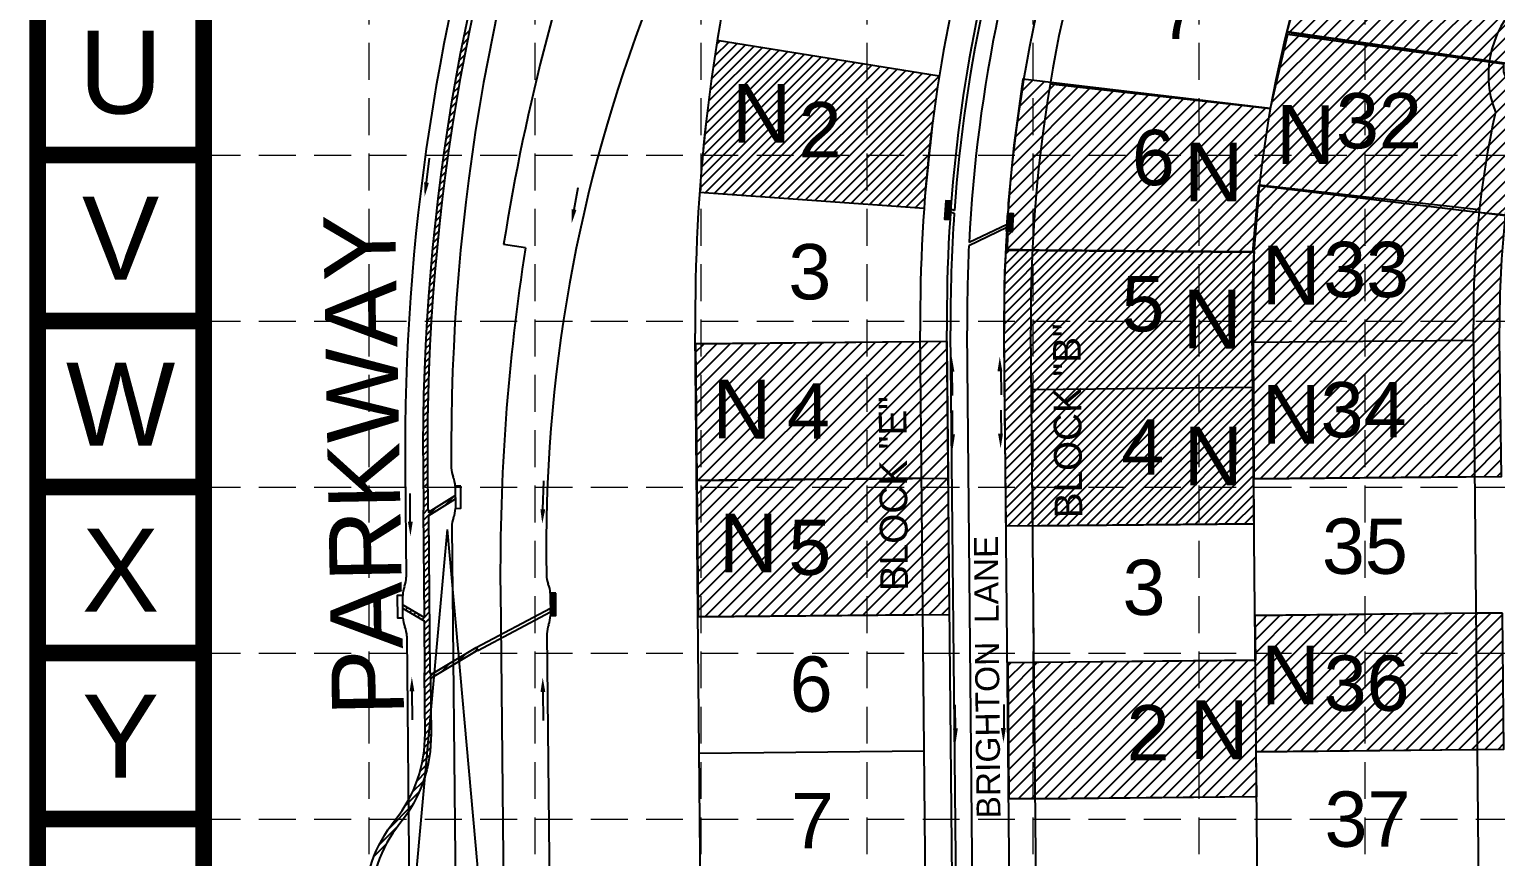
# Model space of a CAD drawing. Header units: inches. Extents: x 2468851 to 2474620, y 7110473 to 7114082.
# Drawn here: x 2468851 to 2469646, y 7111717 to 7112165 of the extents above; entities that cross this region are included whole.
import ezdxf
from ezdxf.enums import TextEntityAlignment as Align

# ---------------------------------------------------------------- set-up
doc = ezdxf.new("R2010")
doc.units = ezdxf.units.IN
doc.header["$MEASUREMENT"] = 0
doc.linetypes.add('HIDDEN', pattern=[0.375, 0.25, -0.125])
for name, color, linetype in [('AROW', 250, 'Continuous'), ('BASE', 7, 'Continuous'), ('BLOCKNO', 250, 'Continuous'), ('EXPVMT', 250, 'Continuous'), ('EXSTM', 250, 'Continuous'), ('FLOW', 250, 'Continuous'), ('GRID', 254, 'HIDDEN'), ('LOT', 250, 'Continuous'), ('LOTNO', 250, 'Continuous'), ('NARROW', 7, 'Continuous'), ('Newcastle homesites', 194, 'Continuous'), ('PVMT', 250, 'Continuous'), ('SODDED LOT', 2, 'Continuous'), ('SROW', 250, 'Continuous'), ('STM', 1, 'Continuous'), ('STRNAMES', 250, 'Continuous')]:
    doc.layers.add(name, color=color, linetype=linetype)
doc.styles.get("Standard").update_dxf_attribs({"font": 'ARIAL.TTF'})
pattern_1 = [(135, (2469969.21754, 7111311.09382), (-0.176776695, -0.176776695), [])]
pattern_2 = [(45, (0, 0), (-2.6516504294, 2.6516504294), [])]

# ---------------------------------------------------------------- blocks, each defined once
blk = doc.blocks.new('1DB')
at = {"layer": 'FLOW'}
for p, q in [((6.25, 13), (20.07, 13)), ((6.25, -13.5), (20.07, -13.5))]:
    blk.add_line(p, q, dxfattribs=at)
for points in [[(7.28, 11.68), (7.28, 14.32), (-0.62, 13)], [(7.28, -14.32), (7.28, -11.68), (-0.62, -13)]]:
    blk.add_solid(points, dxfattribs=at)
blk = doc.blocks.new('North Arrow')
at = {"layer": 'NARROW'}
for p, q in [((32.433, 3.058), (32.433, 4.631)), ((0, 0), (22.363, 2.002)), ((28.767, -2.092), (34.019, 2.32)), ((36.178, 2.333), (30.465, 2.333)), ((36.157, 2.32), (31.04, -2.092)), ((39.102, 0.007), (59.964, 2.109)), ((0, 0), (22.334, -2.022)), ((21.659, -0.048), (21.656, -0.048)), ((31.2, -0.048), (21.659, -0.048)), ((57.454, -0.048), (33.411, -0.048)), ((59.831, -2.142), (39.045, -0.008)), ((57.693, -0.027), (57.769, -0.013)), ((57.765, -0.05), (57.693, -0.027)), ((28.767, -2.092), (34.954, -2.092)), ((32.433, -4.262), (32.433, -2.801))]:
    blk.add_line(p, q, dxfattribs=at)
blk.add_lwpolyline([(22.365, -2.029), (22.586, -1.927, 0.091577), (22.866, -1.437, 0.048306), (23.034, -0.751), (23.074, -0.008), (23.014, 0.819, 0.048306), (22.866, 1.421, 0.091577), (22.586, 1.911), (22.365, 2.013), (22.144, 1.911, 0.091577), (21.863, 1.421, 0.048306), (21.715, 0.819), (21.656, -0.008), (21.715, -0.835, 0.048306), (21.863, -1.437, 0.091577), (22.144, -1.927)], format="xyb", close=True, dxfattribs=at)
for points in [[(57.456, -0.031), (57.44, 0.084, -0.066818), (57.675, 0.471, -0.03073), (58.009, 0.837), (58.522, 1.292), (59.073, 1.7, -0.03073), (59.5, 1.951, -0.066818), (59.928, 2.1), (60.037, 2.061)], [(60.037, 2.061), (60.053, 1.946, -0.066818), (59.818, 1.559, -0.03073), (59.434, 1.137), (58.971, 0.738), (58.42, 0.33, -0.03073), (57.993, 0.079, -0.036692), (57.762, -0.017)], [(57.456, -0.035), (57.44, -0.15, 0.066818), (57.675, -0.538, 0.03073), (58.009, -0.904), (58.522, -1.359), (59.073, -1.767, 0.03073), (59.5, -2.017, 0.066818), (59.928, -2.167), (60.037, -2.128)], [(60.037, -2.128), (60.053, -2.013, 0.066818), (59.818, -1.625, 0.03073), (59.434, -1.204), (58.971, -0.804), (58.42, -0.396, 0.03073), (57.993, -0.146, 0.036692), (57.762, -0.049)]]:
    blk.add_lwpolyline(points, format="xyb", dxfattribs=at)
for centre, start, end in [((30.465, 3.863), 178.8769, 270), ((34.954, -3.622), 358.8769, 90)]:
    blk.add_arc(centre, 1.53, start, end, dxfattribs=at)
for points in [[(23.019, 0.749), (21.855, 1.42), (22.868, 1.437), (22.145, 1.91)], [(22.868, 1.437), (22.145, 1.91), (22.586, 1.91), (22.355, 2.002)], [(31.046, -2.093), (36.152, 2.359), (28.747, -2.064), (34.013, 2.359)], [(59.447, 1.15), (59.003, 1.649), (59.617, 1.336), (59.276, 1.823)], [(59.617, 1.336), (59.276, 1.823), (59.81, 1.551), (59.493, 1.954)], [(59.81, 1.551), (59.493, 1.954), (59.931, 1.73), (59.695, 2.04)], [(59.931, 1.73), (59.695, 2.04), (60.053, 1.942), (59.931, 2.103)], [(60.053, 1.942), (59.931, 2.103), (60.036, 2.064)], [(23.065, -0.045), (21.716, 0.82), (23.019, 0.749), (21.855, 1.42)], [(58.029, 0.857), (58.518, 0.406), (58.26, 1.069), (58.73, 0.566)], [(58.26, 1.069), (58.73, 0.566), (58.518, 1.297), (59.049, 0.811)], [(58.518, 1.297), (59.049, 0.811), (58.696, 1.423), (59.261, 0.995)], [(59.264, 0.996), (58.694, 1.42), (59.447, 1.15), (59.003, 1.649)], [(23.027, -0.762), (21.67, -0.045), (23.065, -0.045), (21.716, 0.82)], [(57.444, 0.08), (57.695, -0.011), (57.498, 0.212), (57.771, -0.011)], [(57.45, -0.04), (57.689, -0.017), (57.444, 0.08), (57.695, -0.011)], [(57.498, 0.212), (57.771, -0.011), (57.6, 0.389), (57.94, 0.063)], [(57.6, 0.389), (57.94, 0.063), (57.682, 0.498), (58.07, 0.132)], [(57.682, 0.498), (58.07, 0.132), (57.838, 0.664), (58.295, 0.258)], [(57.838, 0.664), (58.295, 0.258), (58.029, 0.857), (58.518, 0.406)], [(22.868, -1.44), (21.725, -0.875), (23.027, -0.762), (21.67, -0.045)], [(22.578, -1.93), (21.863, -1.447), (22.868, -1.44), (21.725, -0.875)], [(57.437, -0.142), (57.689, -0.022), (57.45, -0.04), (57.689, -0.017)], [(57.457, -0.193), (57.695, -0.028), (57.437, -0.142), (57.689, -0.022)], [(57.526, -0.326), (57.764, -0.051), (57.457, -0.193), (57.695, -0.028)], [(57.634, -0.48), (57.901, -0.102), (57.526, -0.326), (57.764, -0.051)], [(57.784, -0.662), (58.091, -0.2), (57.634, -0.48), (57.901, -0.102)], [(57.975, -0.874), (58.336, -0.348), (57.784, -0.662), (58.091, -0.2)], [(58.241, -1.114), (58.614, -0.542), (57.975, -0.874), (58.336, -0.348)], [(58.614, -1.434), (58.927, -0.771), (58.241, -1.114), (58.614, -0.542)], [(58.914, -1.645), (59.2, -1.005), (58.614, -1.434), (58.927, -0.771)], [(22.363, -2.015), (22.145, -1.93), (22.578, -1.93), (21.863, -1.447)], [(59.118, -1.794), (59.57, -1.355), (58.918, -1.652), (59.2, -1.012)], [(59.348, -1.928), (59.813, -1.622), (59.118, -1.794), (59.57, -1.355)], [(59.537, -1.325), (59.414, -1.184), (59.208, -1.014)], [(59.583, -2.052), (59.928, -1.787), (59.348, -1.928), (59.813, -1.622)], [(59.783, -2.125), (60.046, -2.008), (59.583, -2.052), (59.928, -1.787)], [(59.923, -2.167), (60.038, -2.132), (59.783, -2.125), (60.046, -2.008)]]:
    blk.add_solid(points, dxfattribs=at)

msp = doc.modelspace()

# ---------------------------------------------------------------- hatches: boundary and pattern name
at = {"layer": 'SODDED LOT'}
h = msp.add_hatch(dxfattribs=at)
h.set_pattern_fill('ANSI31', color=256, scale=40, style=0)
edge = h.paths.add_edge_path()
edge.add_line((2471878.14, 7111617.81), (2471733.92, 7111616.99))
edge.add_line((2471733.92, 7111616.99), (2471734.18, 7111508.06))
edge.add_line((2471734.18, 7111508.06), (2471859.31, 7111508.34))
edge.add_arc((2471859.27, 7111527.78), 19.44, 270.12806, 365.83339)
edge.add_line((2471878.6, 7111529.75), (2471878.43, 7111615.84))
edge.add_line((2471878.43, 7111615.84), (2471878.14, 7111617.81))
h.paths.add_polyline_path([(2471515.94, 7111475.91), (2471516.13, 7111331.66), (2471426.75, 7111331.66), (2471425.57, 7111475.63)])
h.paths.add_polyline_path([(2471163.92, 7111825.55), (2471163.11, 7111970.3), (2471074.78, 7111968.28), (2471074.38, 7111826.35)])
h.paths.add_polyline_path([(2470983.7, 7111825.12), (2470983.24, 7111969.87), (2470894.17, 7111968.95), (2470894.63, 7111825.58)])
h.paths.add_polyline_path([(2470462.54, 7111834), (2470614.22, 7111834.65), (2470616.16, 7111789.71), (2470750.69, 7111790.68), (2470751.01, 7111702.42), (2470616.8, 7111702.42), (2470615.83, 7111759), (2470605.81, 7111757.38), (2470463.51, 7111758.67)])
h.paths.add_polyline_path([(2470113.06, 7111496.01), (2470072.97, 7111368.32), (2470108.65, 7111357.77), (2470153.2, 7111347.74), (2470207.79, 7111335.38), (2470236.95, 7111331.19), (2470298.11, 7111325.02), (2470314.47, 7111323.88), (2470322.8, 7111457.64), (2470251.12, 7111464.45), (2470181.78, 7111477.77)])
h.paths.add_polyline_path([(2469651.46, 7111700.86), (2469516.57, 7111699.32), (2469517.53, 7111609.54), (2469562.54, 7111591.28), (2469580.04, 7111585.32), (2469605.81, 7111578.2), (2469620.57, 7111574.84), (2469632.5, 7111573.42), (2469636.94, 7111573.89), (2469641.49, 7111575.41), (2469645.37, 7111578.15), (2469648.39, 7111581.55), (2469651.14, 7111586.66), (2469652.37, 7111591.68), (2469652.18, 7111601.14)])
edge = h.paths.add_edge_path()
edge.add_line((2470431.89, 7111667.04), (2470417.42, 7111666.88))
edge.add_line((2470417.42, 7111666.88), (2470297.6, 7111666.45))
edge.add_line((2470297.6, 7111666.45), (2470297.94, 7111491.19))
edge.add_line((2470297.94, 7111491.19), (2470338, 7111488.45))
edge.add_line((2470338, 7111488.45), (2470383.55, 7111487.7))
edge.add_line((2470383.55, 7111487.7), (2470414.18, 7111488.82))
edge.add_arc((2470413.48, 7111507.87), 19.06, 272.10373, 359.94651)
edge.add_line((2470432.54, 7111507.85), (2470431.94, 7111665.77))
edge.add_line((2470431.94, 7111665.77), (2470431.89, 7111667.04))
h.paths.add_polyline_path([(2470001.06, 7111707.22), (2470149.45, 7111666.19), (2470148.76, 7111841.57), (2470001.33, 7111840.86)])
edge = h.paths.add_edge_path()
edge.add_line((2469778.45, 7111705.57), (2469682.37, 7111705.53))
edge.add_line((2469682.37, 7111705.53), (2469683.62, 7111588.73))
edge.add_arc((2469701.77, 7111588.93), 18.15, 180.61337, 277.04407)
edge.add_line((2469703.99, 7111570.92), (2469779.71, 7111571.39))
edge.add_line((2469779.71, 7111571.39), (2469779.64, 7111586.31))
edge.add_line((2469779.64, 7111586.31), (2469778.45, 7111705.57))
h.paths.add_polyline_path([(2470015.75, 7112006.16), (2470015.99, 7111872), (2470095.33, 7111872.74), (2470094.59, 7112006.9), (2470099.29, 7112006.9), (2470098.86, 7112141.12), (2470021.38, 7112140.9), (2470020.72, 7112007.15)])
h.paths.add_polyline_path([(2469776.58, 7112005.55), (2469856.02, 7112005.8), (2469856.49, 7111871.77), (2469777.08, 7111871.31), (2469777.08, 7111885.96)])
edge = h.paths.add_edge_path()
edge.add_line((2469786.45, 7112005.92), (2469785.68, 7112140.02))
edge.add_line((2469785.68, 7112140.02), (2469713.34, 7112139.91))
edge.add_arc((2469713.38, 7112119.63), 20.27, 90.09298, 165.68572)
edge.add_arc((2470143.68, 7112009.84), 464.36, 165.68572, 180.53597)
edge.add_line((2469679.34, 7112005.49), (2469785.96, 7112005.86))
edge.add_line((2469785.96, 7112005.86), (2469786.45, 7112005.92))
h.paths.add_polyline_path([(2469649.6, 7111848.84), (2469635.2, 7111848.75), (2469515.35, 7111847.42), (2469515.62, 7111823.32), (2469381.31, 7111821.85), (2469381.93, 7111748.24), (2469396.3, 7111748.24), (2469516.28, 7111749.42), (2469516.06, 7111773.6), (2469650.36, 7111775)])
h.paths.add_polyline_path([(2469651.21, 7112064.55), (2469634.57, 7112066.16), (2469517.7, 7112080.49), (2469516.64, 7112069.09), (2469514.68, 7112044.74), (2469514.3, 7111995.84), (2469514.75, 7111921.62), (2469649.01, 7111922.88), (2469647.99, 7111997.16), (2469648.39, 7112022.09), (2469649.17, 7112040.78)])
h.paths.add_polyline_path([(2469348.37, 7111996.14), (2469333.8, 7111995.88), (2469211.95, 7111994.68), (2469213.43, 7111846.88), (2469349.74, 7111848.08)])
edge = h.paths.add_edge_path()
edge.add_line((2469730.73, 7112440.03), (2469731.15, 7112305.56))
edge.add_line((2469731.15, 7112305.56), (2469808.21, 7112305.54))
edge.add_line((2469808.21, 7112305.54), (2470037.38, 7112306.59))
edge.add_line((2470037.38, 7112306.59), (2470037.82, 7112172.28))
edge.add_line((2470037.82, 7112172.28), (2469741.34, 7112171.2))
edge.add_arc((2469741.22, 7112203.44), 32.23, 246.0227, 270.2078, ccw=False)
edge.add_arc((2469697.26, 7112140.01), 45.9, 47.75514, 171.38637)
edge.add_line((2469651.88, 7112146.88), (2469532.82, 7112163.94))
edge.add_line((2469532.82, 7112163.94), (2469542.24, 7112198.47))
edge.add_line((2469542.24, 7112198.47), (2469562.19, 7112256.01))
edge.add_line((2469562.19, 7112256.01), (2469579.94, 7112304.73))
edge.add_line((2469579.94, 7112304.73), (2469573.93, 7112305.1))
edge.add_line((2469573.93, 7112305.1), (2469573.43, 7112439.53))
edge.add_line((2469573.43, 7112439.53), (2469730.73, 7112440.03))
h.paths.add_polyline_path([(2470018.68, 7112606.6), (2470019.14, 7112472.29), (2470094.74, 7112472.83), (2470094.31, 7112486.95), (2470094.13, 7112606.77)])
h.paths.add_polyline_path([(2469792.37, 7112605.8), (2469792.71, 7112471.2), (2469716.66, 7112471.33), (2469716.66, 7112486.16), (2469716.53, 7112605.8)])
h.paths.add_polyline_path([(2470020.12, 7112140.9), (2470020.45, 7112006.75), (2469864, 7112006.19), (2469863.37, 7112140.41)])
h.paths.add_polyline_path([(2471074.5, 7112290.24), (2471164.61, 7112290.54), (2471163.96, 7112435.01), (2471074.15, 7112434.66)])
edge = h.paths.add_edge_path()
edge.add_line((2471343.8, 7111971.44), (2471344.7, 7112114.95))
edge.add_line((2471344.7, 7112114.95), (2471539.87, 7112116.18))
edge.add_arc((2471539.99, 7112097.82), 18.36, 0.66518, 90.36264, ccw=False)
edge.add_line((2471558.35, 7112098.03), (2471558.44, 7111971.6))
edge.add_line((2471558.44, 7111971.6), (2471343.8, 7111971.44))
h.paths.add_polyline_path([(2471733.95, 7111796.93), (2471589.88, 7111797.21), (2471589.6, 7111707.83), (2471733.95, 7111707.27)])
h.paths.add_polyline_path([(2471256.55, 7111650.5), (2471346.65, 7111651.4), (2471345.56, 7111795.58), (2471256.09, 7111794.88)])
h.paths.add_polyline_path([(2470896.14, 7111649.75), (2470986.24, 7111650.18), (2470985.81, 7111794.06), (2470895.5, 7111793.85)])
h.paths.add_polyline_path([(2471075.94, 7111650.02), (2471166.38, 7111650.42), (2471165.98, 7111506.4), (2471076.34, 7111505.2)])
edge = h.paths.add_edge_path()
edge.add_line((2470616.6, 7111503.76), (2470614.57, 7111613.54))
edge.add_line((2470614.57, 7111613.54), (2470751.96, 7111614.46))
edge.add_line((2470751.96, 7111614.46), (2470752.52, 7111524.23))
edge.add_arc((2470733.02, 7111524.11), 19.51, -88.49187, 0.35673, ccw=False)
edge.add_line((2470733.53, 7111504.61), (2470623.66, 7111504.15))
edge.add_line((2470623.66, 7111504.15), (2470616.6, 7111503.76))
h.paths.add_polyline_path([(2470463.61, 7111603.16), (2470613.04, 7111603.43), (2470612.86, 7111756.91), (2470462.93, 7111757.35)])
h.paths.add_polyline_path([(2469852.56, 7111706.18), (2469854.08, 7111571.62), (2469927.93, 7111571.62), (2469926.61, 7111705.99)])
edge = h.paths.add_edge_path()
edge.add_line((2470297.32, 7111740.55), (2470297.26, 7111841.96))
edge.add_line((2470297.26, 7111841.96), (2470411.86, 7111842.43))
edge.add_arc((2470411.94, 7111822.98), 19.45, 2.04806, 90.23599, ccw=False)
edge.add_line((2470431.37, 7111823.68), (2470431.8, 7111741.01))
edge.add_line((2470431.8, 7111741.01), (2470297.32, 7111740.55))
h.paths.add_polyline_path([(2470148.95, 7111841.35), (2470149.53, 7111666.08), (2470297.52, 7111666.62), (2470296.95, 7111841.9)])
h.paths.add_polyline_path([(2470001.09, 7111840.81), (2469926.23, 7111840.4), (2469926.77, 7111706.44), (2470001.47, 7111706.6)])
h.paths.add_polyline_path([(2469683.69, 7111706.18), (2469852.19, 7111706.18), (2469851.39, 7111840.13), (2469708.56, 7111840.13), (2469694.21, 7111838.66), (2469687.03, 7111833.81), (2469682.17, 7111824.5), (2469681.4, 7111811.11), (2469682.35, 7111706.12)])
h.paths.add_polyline_path([(2469381.01, 7112045.7), (2469514.27, 7112044.48), (2469517.52, 7112080.63), (2469651.2, 7112064.38), (2469658.51, 7112108.24), (2469658.51, 7112116.77), (2469656.48, 7112120.02), (2469653.23, 7112126.93), (2469652.82, 7112135.05), (2469650.38, 7112142.36), (2469650.38, 7112146.42), (2469532.96, 7112162.67), (2469523.62, 7112122.46), (2469389.54, 7112138.3), (2469384.67, 7112102.56), (2469381.42, 7112070.88)])
h.paths.add_polyline_path([(2470183.62, 7112307.12), (2470258.33, 7112308.1), (2470258, 7112441.02), (2470182.97, 7112441.02)])
h.paths.add_polyline_path([(2470033.71, 7112306.58), (2470108.63, 7112307.6), (2470107.61, 7112441.33), (2470033.02, 7112440.99)])
h.paths.add_polyline_path([(2469731.5, 7112305.73), (2469808.52, 7112305.95), (2469807.86, 7112440.37), (2469731.08, 7112440.06)])
h.paths.add_polyline_path([(2469437.23, 7112304.73), (2469573.71, 7112305.3), (2469572.86, 7112439.76), (2469497.13, 7112438.91), (2469488.66, 7112437.5), (2469481.59, 7112432.69), (2469477.35, 7112427.05), (2469474.24, 7112416.03)])
h.paths.add_polyline_path([(2470320.44, 7112607.52), (2470321.11, 7112473.23), (2470245.46, 7112472.87), (2470245.08, 7112607.02)])
h.paths.add_polyline_path([(2470177.76, 7112007.29), (2470416.4, 7112007.94), (2470430.92, 7112007.8), (2470430.5, 7112122.83), (2470430.45, 7112123.93), (2470430.28, 7112125.48), (2470430.04, 7112126.7), (2470429.95, 7112127.17), (2470429.65, 7112128.23), (2470429.51, 7112128.71), (2470428.96, 7112130.17), (2470428.29, 7112131.61), (2470427.44, 7112133.03), (2470426.6, 7112134.28), (2470425.56, 7112135.6), (2470424.51, 7112136.68), (2470423.41, 7112137.67), (2470421.96, 7112138.8), (2470420.8, 7112139.55), (2470419.24, 7112140.4), (2470417.84, 7112141.02), (2470416.4, 7112141.53), (2470415.05, 7112141.89), (2470413.14, 7112142.22), (2470411.73, 7112142.37), (2470177.16, 7112141.43)])
h.paths.add_polyline_path([(2470605.08, 7112373.61), (2470460.62, 7112373.35), (2470460.51, 7112450.56), (2470529.82, 7112450.15), (2470604.97, 7112450.55)])
at = {"layer": 'SODDED LOT', "linetype": 'Continuous'}
h = msp.add_hatch(dxfattribs=at)
h.set_pattern_fill('ANSI31', color=256, scale=30, style=0)
h.set_pattern_definition(pattern_2)
h.paths.add_polyline_path([(2469214.29, 7112077.13), (2469222.77, 7112076.44), (2469336.15, 7112068.27), (2469342.73, 7112131.18), (2469344.33, 7112139.98), (2469223.97, 7112159.24), (2469220.16, 7112134.04)])
h = msp.add_hatch(dxfattribs=at)
h.set_pattern_fill('ANSI31', color=256, scale=30, style=0)
h.set_pattern_definition(pattern_2)
h.paths.add_polyline_path([(2469514.87, 7111897.32), (2469380.48, 7111895.98), (2469379.61, 7111973.97), (2469379.27, 7112000.56), (2469379.54, 7112025.1), (2469379.66, 7112033.82), (2469380.35, 7112046.25), (2469398.33, 7112045.85), (2469514.92, 7112044.87), (2469514.13, 7112033.55), (2469514.07, 7112004.3), (2469514.79, 7111897.41)])
edge = h.paths.add_edge_path(flags=16)
edge.add_line((2469394.84, 7111896.16), (2469514.84, 7111897.32))
at = {"layer": 'STM'}
h = msp.add_hatch(dxfattribs=at)
h.set_pattern_fill('ANSI31', color=5, scale=2, angle=90, style=0)
h.set_pattern_definition(pattern_1)
h.paths.add_polyline_path([(2469349.99, 7112062.25), (2469350.7, 7112072.22), (2469347.71, 7112072.43), (2469347, 7112062.46)])
h = msp.add_hatch(dxfattribs=at)
h.set_pattern_fill('ANSI31', color=5, scale=2, angle=90, style=0)
h.set_pattern_definition(pattern_1)
h.paths.add_polyline_path([(2469380.65, 7112055.78), (2469381.31, 7112065.76), (2469384.3, 7112065.56), (2469383.64, 7112055.58)])
h = msp.add_hatch(dxfattribs=at)
h.set_pattern_fill('ANSI31', color=5, scale=2, style=0)
h.set_pattern_definition([(45, (2467954.68205, 7111135.87366), (-0.176776695, 0.176776695), [])])
h.paths.add_polyline_path([(2469136.15, 7111859.6), (2469133.15, 7111859.57), (2469133.26, 7111847.58), (2469136.26, 7111847.6)])

# ---------------------------------------------------------------- linework, layer by layer
at = {"layer": 'AROW', "color": 7}
for p, q in [((2469214.73, 7111698.77), (2469211.83, 7112000.51)), ((2469517.46, 7111624.63), (2469513.81, 7112003.42))]:
    msp.add_line(p, q, dxfattribs=at)
for radius, start in [(645.01, 159.16349), (947.01, 166.42217)]:
    msp.add_arc((2470158.79, 7112009.64), radius, start, 180.55207, dxfattribs=at)
at = {"layer": 'BASE', "const_width": 9}
for points in [[(2468855.16, 7110477.19), (2474615.16, 7110477.19), (2474615.16, 7114077.19), (2468855.16, 7114077.19)], [(2468945.16, 7110567.19), (2474525.16, 7110567.19), (2474525.16, 7113987.19), (2468945.16, 7113987.19)]]:
    msp.add_lwpolyline(points, close=True, dxfattribs=at)
for points in [[(2468945.16, 7112097.19), (2468855.16, 7112097.19)], [(2468945.16, 7112007.19), (2468855.16, 7112007.19)], [(2468945.16, 7111917.19), (2468855.16, 7111917.19)], [(2468945.16, 7111827.19), (2468855.16, 7111827.19)], [(2468945.16, 7111737.19), (2468855.16, 7111737.19)]]:
    msp.add_lwpolyline(points, dxfattribs=at)
at = {"layer": 'EXPVMT', "color": 7}
for p, q in [((2469054.5, 7111927.33), (2469055.07, 7111868.36)), ((2469079.81, 7111895.6), (2469085.52, 7111305.24)), ((2469055.38, 7111836.36), (2469060.52, 7111305.24))]:
    msp.add_line(p, q, dxfattribs=at)
at = {"layer": 'EXPVMT', "color": 5}
for points in [[(2469084.6, 7111917.65), (2469081.6, 7111917.62), (2469081.71, 7111905.62), (2469084.71, 7111905.65)], [(2469053.17, 7111858.34), (2469050.17, 7111858.31), (2469050.29, 7111846.32), (2469053.29, 7111846.34)]]:
    msp.add_lwpolyline(points, close=True, dxfattribs=at)
at = {"layer": 'EXPVMT', "color": 7}
for centre, radius, start, end in [((2470204.45, 7111938.45), 1125, 159.16491, 180.55247), ((2470204.45, 7111938.45), 1150, 162.08602, 180.55402), ((2469092.5, 7111927.73), 13, 180.55247, 203.17388), ((2469068.6, 7111917.5), 13, 0.55402, 23.17388), ((2469068.72, 7111905.5), 13, 337.93415, 0.55402), ((2469092.81, 7111895.73), 13, 157.93415, 180.55402), ((2469066.17, 7111858.47), 13, 157.93415, 180.55402), ((2469042.07, 7111868.24), 13, 337.93415, 0.55402), ((2469066.29, 7111846.47), 13, 180.55402, 203.17388), ((2469042.38, 7111836.24), 13, 0.55402, 23.17388)]:
    msp.add_arc(centre, radius, start, end, dxfattribs=at)
at = {"layer": 'EXSTM', "color": 5}
for p, q in [((2469086.38, 7112161.64), (2469089.26, 7112164.51)), ((2469084.67, 7112152.85), (2469087.5, 7112155.69)), ((2469085.51, 7112157.24), (2469088.37, 7112160.09)), ((2469083.84, 7112148.49), (2469086.66, 7112151.31)), ((2469082.25, 7112139.83), (2469085.04, 7112142.62)), ((2469083.03, 7112144.15), (2469085.84, 7112146.96)), ((2469080.75, 7112131.25), (2469083.51, 7112134.01)), ((2469081.49, 7112135.53), (2469084.26, 7112138.31)), ((2469079.32, 7112122.76), (2469082.05, 7112125.49)), ((2469080.02, 7112127), (2469082.77, 7112129.74)), ((2469077.97, 7112114.34), (2469080.68, 7112117.04)), ((2469078.64, 7112118.54), (2469081.36, 7112121.26)), ((2469076.7, 7112106), (2469079.38, 7112108.67)), ((2469077.33, 7112110.16), (2469080.02, 7112112.85)), ((2469075.51, 7112097.73), (2469078.16, 7112100.38)), ((2469076.1, 7112101.85), (2469078.76, 7112104.52)), ((2469074.38, 7112089.53), (2469077, 7112092.16)), ((2469074.93, 7112093.62), (2469077.57, 7112096.26)), ((2469073.32, 7112081.4), (2469075.92, 7112084)), ((2469073.84, 7112085.46), (2469076.45, 7112088.07)), ((2469072.33, 7112073.34), (2469074.91, 7112075.92)), ((2469072.82, 7112077.37), (2469075.41, 7112079.95)), ((2469071.86, 7112069.34), (2469074.43, 7112071.9)), ((2469070.97, 7112061.38), (2469073.51, 7112063.92)), ((2469071.41, 7112065.35), (2469073.96, 7112067.9)), ((2469070.14, 7112053.48), (2469072.66, 7112056)), ((2469070.55, 7112057.42), (2469073.08, 7112059.95)), ((2469069.01, 7112041.74), (2469071.5, 7112044.23)), ((2469069.37, 7112045.64), (2469071.87, 7112048.14)), ((2469069.75, 7112049.55), (2469072.26, 7112052.06)), ((2469068.33, 7112033.99), (2469070.8, 7112036.46)), ((2469068.67, 7112037.86), (2469071.15, 7112040.34)), ((2469067.71, 7112026.3), (2469070.16, 7112028.75)), ((2469068.02, 7112030.14), (2469070.48, 7112032.6)), ((2469067.15, 7112018.66), (2469069.58, 7112021.09)), ((2469067.42, 7112022.47), (2469069.86, 7112024.91)), ((2469066.64, 7112011.08), (2469069.05, 7112013.49)), ((2469066.89, 7112014.87), (2469069.31, 7112017.29)), ((2469066.19, 7112003.56), (2469068.58, 7112005.95)), ((2469066.41, 7112007.31), (2469068.81, 7112009.72)), ((2469065.78, 7111996.08), (2469068.16, 7111998.46)), ((2469065.98, 7111999.81), (2469068.36, 7112002.2)), ((2469065.43, 7111988.66), (2469067.79, 7111991.02)), ((2469065.6, 7111992.36), (2469067.97, 7111994.73)), ((2469065.13, 7111981.29), (2469067.47, 7111983.63)), ((2469065.27, 7111984.97), (2469067.62, 7111987.32)), ((2469064.77, 7111970.32), (2469067.09, 7111972.64)), ((2469064.88, 7111973.97), (2469067.2, 7111976.29)), ((2469065, 7111977.62), (2469067.33, 7111979.95)), ((2469064.59, 7111963.07), (2469066.89, 7111965.37)), ((2469064.67, 7111966.69), (2469066.98, 7111969)), ((2469064.46, 7111955.87), (2469066.75, 7111958.15)), ((2469064.52, 7111959.46), (2469066.81, 7111961.76)), ((2469064.37, 7111948.71), (2469066.64, 7111950.98)), ((2469064.41, 7111952.28), (2469066.69, 7111954.56)), ((2469064.33, 7111941.6), (2469066.59, 7111943.85)), ((2469064.34, 7111945.15), (2469066.61, 7111947.41)), ((2469064.32, 7111938.06), (2469066.58, 7111940.31)), ((2469064.33, 7111934.53), (2469066.58, 7111936.77)), ((2469064.35, 7111931.01), (2469066.59, 7111933.25)), ((2469064.38, 7111927.5), (2469066.61, 7111929.73)), ((2469064.41, 7111924), (2469066.64, 7111926.23)), ((2469064.44, 7111920.5), (2469066.67, 7111922.73)), ((2469064.48, 7111917), (2469066.71, 7111919.23)), ((2469064.51, 7111913.5), (2469066.74, 7111915.72)), ((2469064.55, 7111909.99), (2469066.77, 7111912.22)), ((2469075.39, 7111906.7), (2469080.84, 7111912.14)), ((2469064.37, 7111902.74), (2469066.84, 7111905.22)), ((2469064.4, 7111899.24), (2469071.5, 7111906.34)), ((2469064.58, 7111906.49), (2469066.81, 7111908.72)), ((2469067.38, 7111901.75), (2469067.38, 7111901.72)), ((2469064.43, 7111895.74), (2469067.16, 7111898.46)), ((2469064.47, 7111892.24), (2469067.19, 7111894.96)), ((2469064.5, 7111888.74), (2469067.23, 7111891.46)), ((2469064.54, 7111885.23), (2469067.26, 7111887.96)), ((2469064.57, 7111881.73), (2469067.29, 7111884.46)), ((2469064.6, 7111878.23), (2469067.33, 7111880.96)), ((2469064.64, 7111874.73), (2469067.36, 7111877.45)), ((2469064.67, 7111871.23), (2469067.39, 7111873.95)), ((2469064.71, 7111867.73), (2469067.43, 7111870.45)), ((2469064.74, 7111864.22), (2469067.46, 7111866.95)), ((2469064.77, 7111860.72), (2469067.5, 7111863.45)), ((2469064.81, 7111857.22), (2469067.53, 7111859.95)), ((2469064.84, 7111853.72), (2469067.56, 7111856.44)), ((2469053.22, 7111852.71), (2469053.63, 7111853.12)), ((2469054.58, 7111850.53), (2469055.85, 7111851.81)), ((2469056.8, 7111849.21), (2469058.08, 7111850.49)), ((2469059.02, 7111847.9), (2469060.3, 7111849.17)), ((2469061.24, 7111846.58), (2469062.52, 7111847.86)), ((2469063.46, 7111845.27), (2469064.74, 7111846.54)), ((2469064.87, 7111850.22), (2469067.6, 7111852.94)), ((2469064.91, 7111846.72), (2469067.63, 7111849.44)), ((2469064.94, 7111843.21), (2469067.67, 7111845.94)), ((2469064.98, 7111839.71), (2469067.7, 7111842.44)), ((2469065.01, 7111836.21), (2469067.73, 7111838.93)), ((2469065.04, 7111832.71), (2469067.77, 7111835.43)), ((2469065.08, 7111829.21), (2469067.8, 7111831.93)), ((2469065.11, 7111825.71), (2469067.84, 7111828.43)), ((2469065.15, 7111822.2), (2469067.87, 7111824.93)), ((2469073.74, 7111816.65), (2469078.78, 7111821.7)), ((2469082.49, 7111821.87), (2469087.53, 7111826.92)), ((2469091.24, 7111827.09), (2469093.49, 7111829.34)), ((2469064.97, 7111814.95), (2469067.94, 7111817.92)), ((2469065, 7111811.45), (2469070.03, 7111816.48)), ((2469065.18, 7111818.7), (2469067.9, 7111821.43)), ((2469065.03, 7111807.95), (2469068.25, 7111811.17)), ((2469065.07, 7111804.45), (2469068.29, 7111807.67)), ((2469065.1, 7111800.95), (2469068.32, 7111804.17)), ((2469065.13, 7111797.45), (2469068.35, 7111800.66)), ((2469065.17, 7111793.94), (2469068.39, 7111797.16)), ((2469065.2, 7111790.44), (2469068.42, 7111793.66)), ((2469065.24, 7111786.94), (2469068.46, 7111790.16)), ((2469065.22, 7111779.85), (2469068.52, 7111783.16)), ((2469065.27, 7111783.44), (2469068.49, 7111786.66)), ((2469064.5, 7111772.06), (2469068.21, 7111775.77)), ((2469064.97, 7111776.07), (2469068.46, 7111779.56)), ((2469062.61, 7111763.1), (2469067, 7111767.49)), ((2469063.74, 7111767.76), (2469067.74, 7111771.77)), ((2469060.96, 7111757.92), (2469065.91, 7111762.87)), ((2469054.44, 7111744.32), (2469062.1, 7111751.98)), ((2469058.51, 7111751.93), (2469064.36, 7111757.78)), ((2469045.43, 7111731.77), (2469058.55, 7111744.9)), ((2469040.38, 7111723.19), (2469050.68, 7111733.49)), ((2469037.52, 7111716.8), (2469044.18, 7111723.46))]:
    msp.add_line(p, q, dxfattribs=at)
for points in [[(2469032.76, 7111630.27), (2469032.2, 7111687.98, -0.173392), (2469049.09, 7111736.73, 0.173371), (2469065.27, 7111783.41), (2469064.95, 7111816.41), (2469065.2, 7111816.41), (2469064.93, 7111844.4), (2469053.24, 7111851.32), (2469053.22, 7111853.37), (2469064.91, 7111846.44), (2469064.35, 7111904.72), (2469064.6, 7111904.73), (2469064.38, 7111927.43, -0.0936), (2469138.88, 7112343.97), (2469150.03, 7112373.26), (2469150.14, 7112373.21), (2469162.86, 7112406.63, 0.001471), (2469165.06, 7112412.47), (2469156.34, 7112423.52), (2469157.04, 7112425.45), (2469165.78, 7112414.39, 0.000322), (2469166.25, 7112415.67), (2469166.37, 7112415.62, 0.046165), (2469217.02, 7112604.29, 0.046165)], [(2469140.98, 7112343.17, 0.0936), (2469066.63, 7111927.45), (2469066.85, 7111904.75), (2469067.1, 7111904.75), (2469067.11, 7111903.61), (2469081.65, 7111912.65), (2469081.67, 7111910.6), (2469067.13, 7111901.56), (2469067.95, 7111816.43), (2469068.2, 7111816.44), (2469068.21, 7111815.4), (2469093, 7111830.17), (2469093.89, 7111828.67), (2469068.23, 7111813.37), (2469068.52, 7111783.44, -0.173371), (2469051.63, 7111734.7, 0.173392), (2469035.45, 7111688.01), (2469036.01, 7111630.3)]]:
    msp.add_lwpolyline(points, format="xyb", dxfattribs=at)
at = {"layer": 'FLOW', "color": 7}
for p, q in [((2469066.05, 7112082.29), (2469067.75, 7112095.54)), ((2469146.1, 7112067.68), (2469148.28, 7112079.57)), ((2469129.12, 7111905.09), (2469129.64, 7111920.51)), ((2469057.28, 7111898.35), (2469057.14, 7111913.75)), ((2469058.17, 7111806.42), (2469058.33, 7111791.02)), ((2469129.17, 7111806.08), (2469129.32, 7111790.67))]:
    msp.add_line(p, q, dxfattribs=at)
for points in [[(2469067.34, 7112082.12), (2469064.76, 7112082.46), (2469065.05, 7112074.55)], [(2469147.38, 7112067.45), (2469144.82, 7112067.91), (2469144.71, 7112060.01)], [(2469130.42, 7111905.05), (2469127.83, 7111905.13), (2469128.86, 7111897.29)], [(2469055.98, 7111898.34), (2469058.58, 7111898.36), (2469057.36, 7111890.55)], [(2469056.87, 7111806.41), (2469059.47, 7111806.44), (2469058.1, 7111814.22)], [(2469127.87, 7111806.06), (2469130.47, 7111806.09), (2469129.09, 7111813.88)]]:
    msp.add_solid(points, dxfattribs=at)
at = {"layer": 'GRID', "color": 252, "linetype": 'HIDDEN', "lineweight": 0, "ltscale": 80}
for p, q in [((2469034.86, 7113988.05), (2469034.86, 7110836.8)), ((2469124.86, 7113988.05), (2469124.86, 7110836.8)), ((2469214.86, 7113988.05), (2469214.86, 7110836.8)), ((2469304.86, 7113988.05), (2469304.86, 7110836.8)), ((2469394.86, 7113988.05), (2469394.86, 7110836.8)), ((2469484.86, 7113988.05), (2469484.86, 7110836.8)), ((2469574.86, 7113988.05), (2469574.86, 7110836.8)), ((2468945.16, 7112097.19), (2474525.16, 7112097.19)), ((2468945.16, 7112007.19), (2474525.16, 7112007.19)), ((2468945.16, 7111917.19), (2474525.16, 7111917.19)), ((2468945.16, 7111827.19), (2474525.16, 7111827.19)), ((2468945.16, 7111737.19), (2474525.16, 7111737.19))]:
    msp.add_line(p, q, dxfattribs=at)
at = {"layer": 'LOT', "color": 7}
for p, q in [((2469554.77, 7112160.49), (2469532.44, 7112163.64)), ((2469344.15, 7112140.01), (2469223.68, 7112159.29)), ((2469642.5, 7112148.14), (2469554.74, 7112160.51)), ((2469404.27, 7112135.89), (2469523.73, 7112122.46)), ((2469335.87, 7112068.27), (2469214.18, 7112076.94)), ((2469637.01, 7112067.58), (2469517.72, 7112080.83)), ((2469394.64, 7112045.88), (2469514.75, 7112044.94)), ((2469633.88, 7111996.71), (2469513.89, 7111995.55)), ((2469333.88, 7111995.93), (2469211.88, 7111994.76)), ((2469394.13, 7111970.16), (2469514.12, 7111971.31)), ((2469224.54, 7111920.87), (2469212.6, 7111920.76)), ((2469334.59, 7111921.93), (2469224.58, 7111920.9)), ((2469634.6, 7111922.71), (2469514.6, 7111921.56)), ((2469394.84, 7111896.16), (2469514.84, 7111897.32)), ((2469335.3, 7111847.94), (2469213.31, 7111846.76)), ((2469548.94, 7111847.89), (2469515.32, 7111847.56)), ((2469635.31, 7111848.72), (2469549.21, 7111847.9)), ((2469395.55, 7111822.16), (2469432.98, 7111822.52)), ((2469432.96, 7111822.52), (2469515.55, 7111823.32)), ((2469336.02, 7111773.94), (2469214.02, 7111772.77)), ((2469636.02, 7111774.72), (2469516.03, 7111773.57)), ((2469396.27, 7111748.17), (2469516.26, 7111749.32))]:
    msp.add_line(p, q, dxfattribs=at)
at = {"layer": 'PVMT', "color": 7}
for p, q in [((2469119.74, 7112046.89), (2469107.89, 7112048.75)), ((2469351.19, 7111704.48), (2469348.32, 7112001.83)), ((2469382.45, 7111676.76), (2469379.32, 7112002.13)), ((2469106.13, 7111861.01), (2469108.23, 7111647.51)), ((2469131.36, 7111837.56), (2469133.23, 7111647.75))]:
    msp.add_line(p, q, dxfattribs=at)
for centre, radius, start, end in [((2470158.79, 7112009.64), 779.51, 159.16349, 180.55207), ((2470231.08, 7111872.06), 1137, 159.55825, 171.06002), ((2470158.79, 7112009.64), 810.51, 165.30331, 180.55207), ((2469942.85, 7111884.7), 811.91, 158.69111, 181.0674), ((2470231.08, 7111872.06), 1125, 171.06002, 180.56319), ((2469144.08, 7111869.61), 13, 180.12939, 203.00388), ((2469120.15, 7111859.45), 13, 0.56319, 23.00388), ((2469120.26, 7111847.45), 13, 337.94333, 0.56319), ((2469144.36, 7111837.68), 13, 157.94333, 180.56319)]:
    msp.add_arc(centre, radius, start, end, dxfattribs=at)
at = {"layer": 'SODDED LOT'}
msp.add_lwpolyline([(2469730.73, 7112440.03), (2469731.15, 7112305.56), (2469808.21, 7112305.54), (2470037.38, 7112306.59), (2470037.82, 7112172.28), (2469741.34, 7112171.2, -0.105921), (2469728.12, 7112173.99, 0.598673), (2469651.88, 7112146.88), (2469532.82, 7112163.94), (2469542.24, 7112198.47), (2469562.19, 7112256.01), (2469579.94, 7112304.73), (2469573.93, 7112305.1), (2469573.43, 7112439.53)], format="xyb", close=True, dxfattribs=at)
at = {"layer": 'SODDED LOT', "linetype": 'Continuous', "const_width": 0.2}
msp.add_lwpolyline([(2469214.29, 7112077.13), (2469222.77, 7112076.44), (2469336.15, 7112068.27), (2469342.73, 7112131.18), (2469344.33, 7112139.98), (2469223.97, 7112159.24), (2469220.16, 7112134.04)], close=True, dxfattribs=at)
at = {"layer": 'SODDED LOT'}
for points in [[(2469381.01, 7112045.7), (2469514.27, 7112044.48), (2469517.52, 7112080.63), (2469651.2, 7112064.38), (2469658.51, 7112108.24), (2469658.51, 7112116.77), (2469656.48, 7112120.02), (2469653.23, 7112126.93), (2469652.82, 7112135.05), (2469650.38, 7112142.36), (2469650.38, 7112146.42), (2469532.96, 7112162.67), (2469523.62, 7112122.46), (2469389.54, 7112138.3), (2469384.67, 7112102.56), (2469381.42, 7112070.88)], [(2469651.21, 7112064.55), (2469634.57, 7112066.16), (2469517.7, 7112080.49), (2469516.64, 7112069.09), (2469514.68, 7112044.74), (2469514.3, 7111995.84), (2469514.75, 7111921.62), (2469649.01, 7111922.88), (2469647.99, 7111997.16), (2469648.39, 7112022.09), (2469649.17, 7112040.78)], [(2469348.37, 7111996.14), (2469333.8, 7111995.88), (2469211.95, 7111994.68), (2469213.43, 7111846.88), (2469349.74, 7111848.08)], [(2469649.6, 7111848.84), (2469635.2, 7111848.75), (2469515.35, 7111847.42), (2469515.62, 7111823.32), (2469381.31, 7111821.85), (2469381.93, 7111748.24), (2469396.3, 7111748.24), (2469516.28, 7111749.42), (2469516.06, 7111773.6), (2469650.36, 7111775)]]:
    msp.add_lwpolyline(points, close=True, dxfattribs=at)
at = {"layer": 'SODDED LOT', "linetype": 'Continuous'}
for points in [[(2469514.87, 7111897.32), (2469380.48, 7111895.98), (2469379.61, 7111973.97), (2469379.27, 7112000.56), (2469379.54, 7112025.1), (2469379.66, 7112033.82), (2469380.35, 7112046.25), (2469398.33, 7112045.85), (2469514.92, 7112044.87), (2469514.13, 7112033.55), (2469514.07, 7112004.3), (2469514.79, 7111897.41)], [(2469348.46, 7111996.09), (2469333.69, 7111995.89), (2469211.85, 7111994.83), (2469212.59, 7111920.79), (2469349.11, 7111922.06), (2469348.59, 7111975.46), (2469348.3, 7111995.92)]]:
    msp.add_lwpolyline(points, close=True, dxfattribs=at)
at = {"layer": 'SROW', "color": 7}
for p, q in [((2469637.74, 7111596.97), (2469633.8, 7112005.26)), ((2469336.73, 7111699.94), (2469333.82, 7112001.69)), ((2469396.89, 7111683.22), (2469393.82, 7112002.27))]:
    msp.add_line(p, q, dxfattribs=at)
for centre, radius, start, end in [((2470158.79, 7112009.64), 765.01, 159.16349, 180.55207), ((2470164.6, 7112009.31), 830.81, 165.85178, 180.5256), ((2469696.96, 7112140.47), 55, 55.0986, 201.39111), ((2470148.78, 7112010.03), 515, 167.62371, 180.55207)]:
    msp.add_arc(centre, radius, start, end, dxfattribs=at)
at = {"layer": 'STM', "color": 5}
for p, q in [((2469350.4, 7112068.02), (2469352.34, 7112067.23)), ((2469350.28, 7112066.45), (2469352.23, 7112065.65)), ((2469380.79, 7112057.92), (2469360.21, 7112048.02)), ((2469380.89, 7112059.63), (2469360.29, 7112049.73)), ((2469353.92, 7111628.51), (2469350.32, 7112001.85)), ((2469362.95, 7111624.87), (2469359.32, 7112001.93)), ((2469093.03, 7111830.19), (2469133.22, 7111851.56)), ((2469093.86, 7111828.65), (2469133.24, 7111849.59)), ((2469133.24, 7111849.59), (2469133.22, 7111851.56)), ((2469093.03, 7111830.19), (2469093.86, 7111828.65))]:
    msp.add_line(p, q, dxfattribs=at)
for points in [[(2469349.99, 7112062.25), (2469350.7, 7112072.22), (2469347.71, 7112072.43), (2469347, 7112062.46)], [(2469380.65, 7112055.78), (2469381.31, 7112065.76), (2469384.3, 7112065.56), (2469383.64, 7112055.58)], [(2469136.15, 7111859.6), (2469133.15, 7111859.57), (2469133.26, 7111847.58), (2469136.26, 7111847.6)]]:
    msp.add_lwpolyline(points, close=True, dxfattribs=at)
for radius, start, end in [(808.51, 159.16349, 175.91552), (799.51, 159.16349, 177.12572), (808.51, 176.02753, 180.55207), (799.51, 177.24803, 180.55207)]:
    msp.add_arc((2470158.79, 7112009.64), radius, start, end, dxfattribs=at)

# ---------------------------------------------------------------- block references
at = {"layer": 'BASE', "xscale": 9, "yscale": 9, "zscale": 9.000000000087311, "rotation": 270}
msp.add_blockref('North Arrow', (2469077.24, 7111894.16), dxfattribs=at)
at = {"layer": 'FLOW', "color": 7, "xscale": -1, "rotation": 90.55206602585162}
msp.add_blockref('1DB', (2469363.96, 7111987.08), dxfattribs=at)
at = {"layer": 'FLOW', "color": 7, "rotation": 90.55206602585167}
for p in [(2469364.43, 7111938.69), (2469365.97, 7111779.12)]:
    msp.add_blockref('1DB', p, dxfattribs=at)

# ---------------------------------------------------------------- texts
at = {"layer": 'BASE'}
for s, p in [('U', (2468900.16, 7112142.19)), ('V', (2468900.16, 7112052.19)), ('W', (2468900.16, 7111962.19)), ('X', (2468900.16, 7111872.19)), ('Y', (2468900.16, 7111782.19))]:
    msp.add_text(s, height=45, dxfattribs=at).set_placement(p, align=Align.MIDDLE_CENTER)
at = {"layer": 'BLOCKNO', "color": 7}
for s, p in [('BLOCK "B"', (2469413.7, 7111953.12)), ('BLOCK "E"', (2469319.23, 7111913.65))]:
    msp.add_text(s, height=15, rotation=90.55207, dxfattribs=at).set_placement(p, align=Align.MIDDLE)
at = {"layer": 'LOTNO', "color": 7}
for s, p in [('7', (2469474.65, 7112175.07)), ('2', (2469279.47, 7112111.13)), ('32', (2469582.59, 7112115.83)), ('6', (2469460.24, 7112095.89)), ('3', (2469273.95, 7112033.97)), ('33', (2469575.62, 7112035.17)), ('5', (2469454.68, 7112016.37)), ('4', (2469273.24, 7111958.34)), ('34', (2469574.24, 7111959.13)), ('4', (2469454.43, 7111938.84)), ('5', (2469273.95, 7111884.35)), ('35', (2469574.96, 7111885.14)), ('3', (2469455.17, 7111862.8)), ('6', (2469274.66, 7111810.35)), ('36', (2469575.89, 7111810.88)), ('2', (2469457.43, 7111784.15)), ('7', (2469275.38, 7111736.35)), ('37', (2469576.38, 7111737.14))]:
    msp.add_text(s, height=30, dxfattribs=at).set_placement(p, align=Align.MIDDLE)
at = {"layer": 'Newcastle homesites', "color": 194}
for p in [(2469231.7, 7112103.98), (2469526.71, 7112092.44), (2469476.84, 7112072.18), (2469518.9, 7112016.2), (2469476.1, 7111992.34), (2469220.97, 7111943.54), (2469518.89, 7111940.69), (2469476.65, 7111918.18), (2469224.55, 7111870.99), (2469518.56, 7111799.42), (2469479.85, 7111769.67)]:
    msp.add_text('N', height=31.84, rotation=359.90399, dxfattribs=at).set_placement(p)
at = {"layer": 'STRNAMES', "color": 7}
for s, height, rotation, p in [('PARKWAY', 39, 91.03327, (2469053.9, 7111793.3)), ('BRIGHTON  LANE', 13, 90.55207, (2469377.38, 7111737.55))]:
    msp.add_text(s, height=height, rotation=rotation, dxfattribs=at).set_placement(p)

doc.saveas('drawing.dxf')
